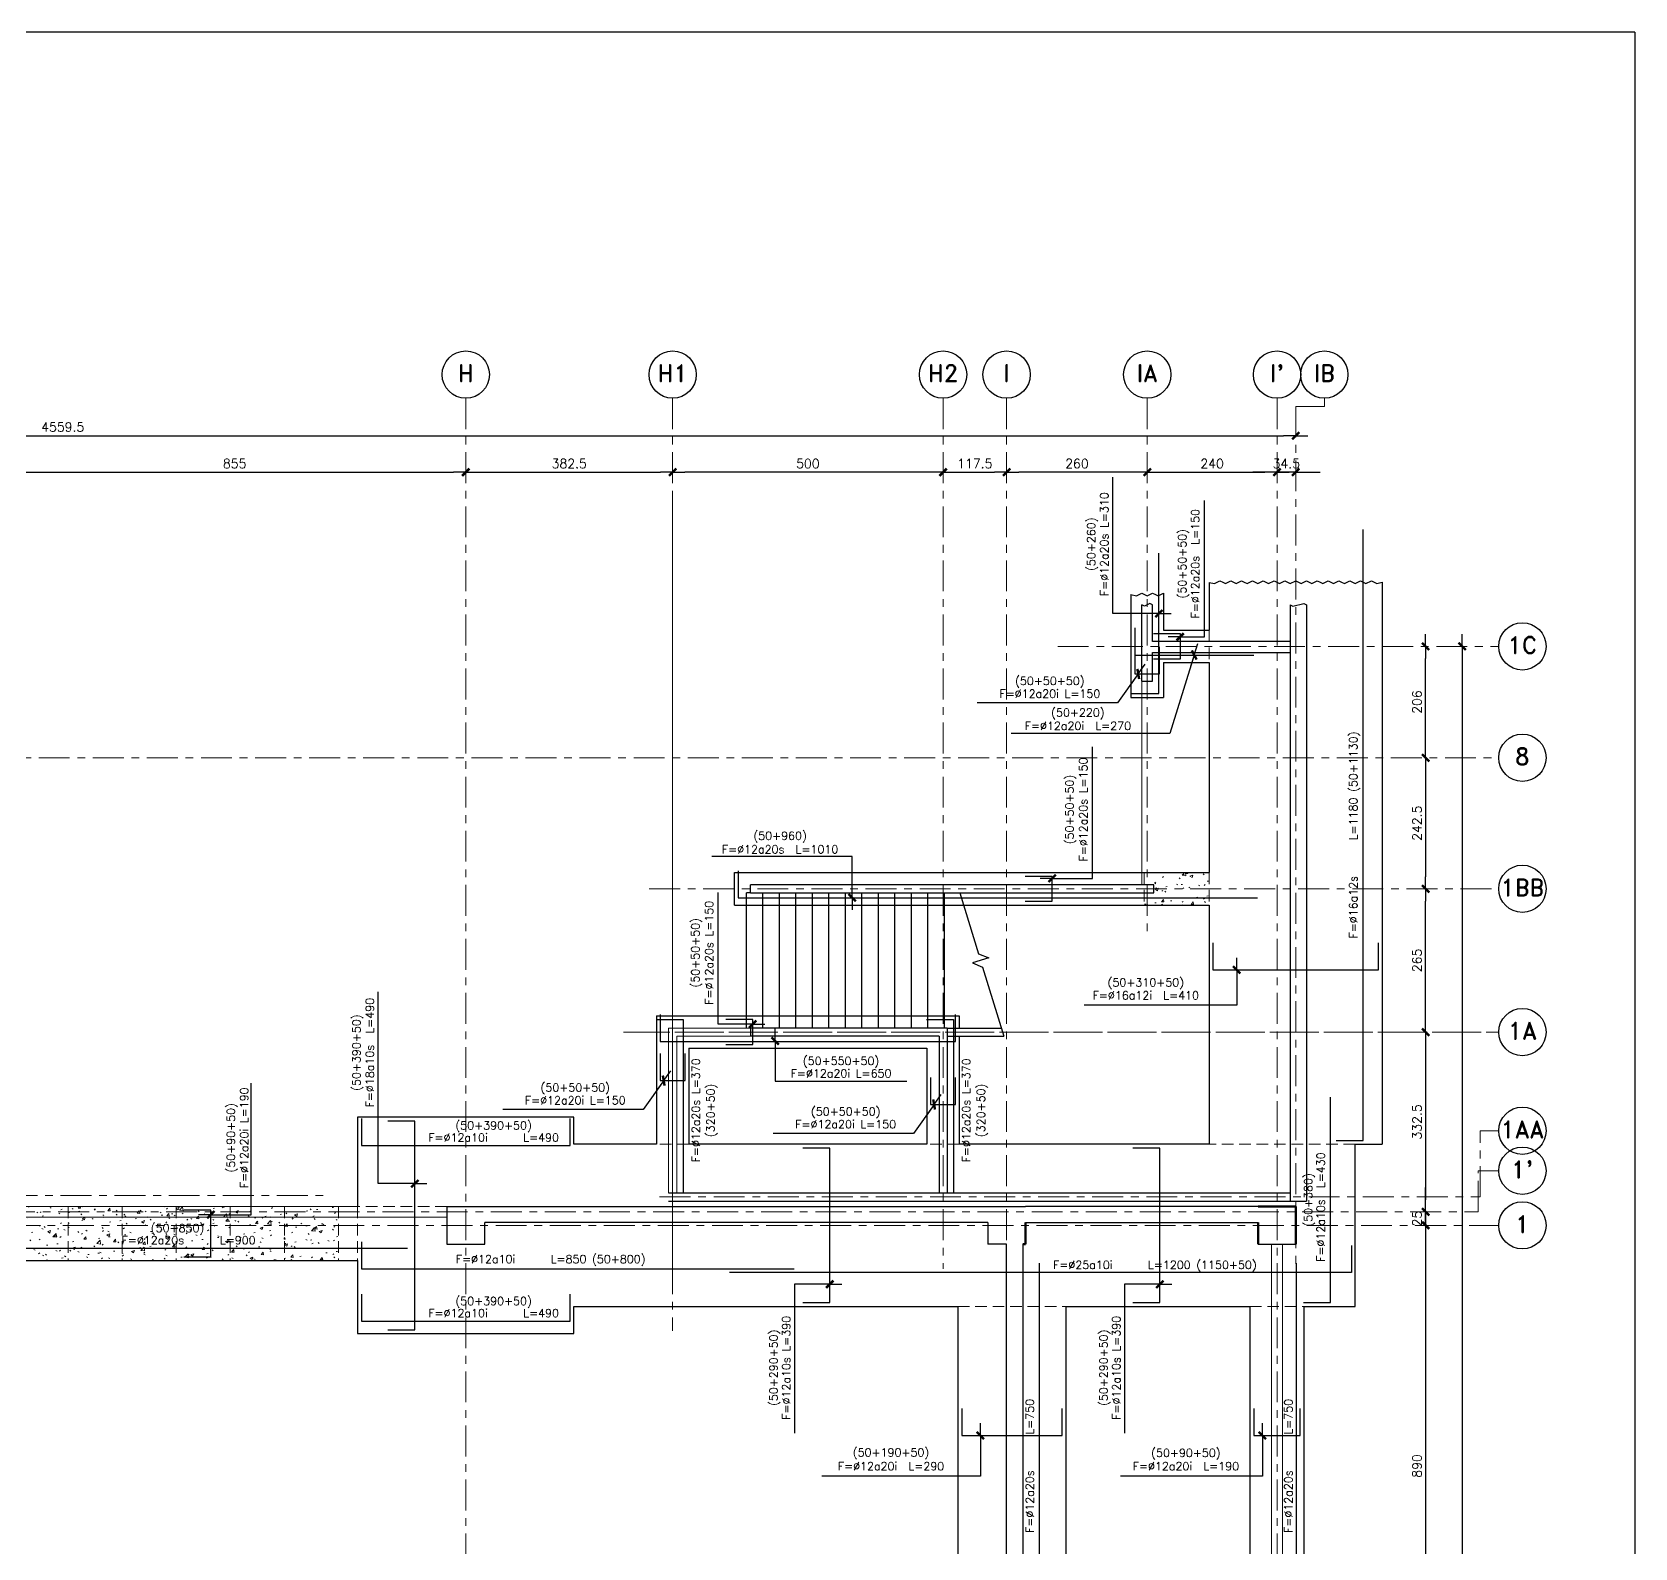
# Model space of a CAD drawing. Extents: x -4 to 6083, y -4 to 8618.
# Drawn here: x 3119 to 6083, y 5813 to 8618 of the extents above; entities that cross this region are included whole.
import ezdxf
from ezdxf.enums import TextEntityAlignment as Align
from ezdxf.xclip import XClip

# ---------------------------------------------------------------- set-up
doc = ezdxf.new("R2010")
doc.units = 0
doc.header["$LTSCALE"] = 45
doc.header["$MEASUREMENT"] = 0
doc.header["$XCLIPFRAME"] = 0
doc.linetypes.add('2017_67-100$0$Grid Line', pattern=[2.2225, 1.27, -0.3175, 0.3175, -0.3175])
doc.linetypes.add('2017_67-100$0$RLE-PROYECCION', pattern=[0.71438, 0.47625, -0.23813])
doc.layers.get('0').update_dxf_attribs({"linetype": 'CONTINUOUS'})
for name, color, linetype, lineweight in [('2017_67-100$0$A-GENM', 3, 'CONTINUOUS', 15), ('2017_67-100$0$RLE-EJE', 3, 'CONTINUOUS', 25), ('2017_67-100$0$RLE-EJES', 1, '2017_67-100$0$Grid Line', 9), ('2017_67-100$0$RLE-FUNDACION', 3, 'CONTINUOUS', 25), ('2017_67-100$0$RLE-LOSA', 3, 'CONTINUOUS', 15), ('2017_67-100$0$RLE-MURO', 3, 'CONTINUOUS', 25), ('2017_67-100$0$RLE-PILAR', 5, 'CONTINUOUS', 50), ('2017_67-100$0$RLE-PROYECCION', 2, '2017_67-100$0$RLE-PROYECCION', 15), ('2017_67-100$0$RLE-VIGA', 3, 'CONTINUOUS', 15)]:
    doc.layers.add(name, color=color, linetype=linetype, lineweight=lineweight)
for name, color, linetype in [('2017_67-100$0$CONTORNOS', 3, 'CONTINUOUS'), ('2017_67-100$0$RLA-COTAS', 2, 'CONTINUOUS'), ('fe', 7, 'CONTINUOUS'), ('RLA-FORMATO', 7, 'CONTINUOUS'), ('TEXTOS-SM', 3, 'CONTINUOUS')]:
    doc.layers.add(name, color=color, linetype=linetype)
doc.styles.add('2017_67-100$0$ROMAND', font='romand', dxfattribs={"height": 31.5})
doc.styles.add('2017_67-100$0$ROMANS', font='ROMANS.shx', dxfattribs={"height": 16.875})
doc.styles.add('ROMANS', font='ROMANS.shx', dxfattribs={"height": 16.875})
doc.styles.add('ROMANS0', font='romans.shx')
doc.dimstyles.new('2017_67-100$0$ING-75', dxfattribs={"dimscale": 75, "dimtxt": 0.27, "dimasz": 0.3, "dimexe": 0, "dimexo": 0, "dimgap": 0.1, "dimtad": 1, "dimdec": 1, "dimzin": 12, "dimdsep": 46, "dimtxsty": '2017_67-100$0$ROMANS', "dimblk": '2017_67-100$0$TICK1', "dimblk1": '2017_67-100$0$TICK1', "dimblk2": '2017_67-100$0$TICK1', "dimcen": 0.09, "dimclrd": 2, "dimclre": 1, "dimclrt": 3, "dimadec": 0, "dimazin": 0, "dimtfac": 1, "dimtdec": 0, "dimtix": 1, "dimtmove": 2, "dimatfit": 3, "dimldrblk": '2017_67-100$0$TICK1', "dimfxl": 0, "dimfxlon": 1, "dimtolj": 1, "dimtzin": 0, "dimarcsym": 0})
doc.dimstyles.new('ING-75', dxfattribs={"dimscale": 75, "dimtxt": 0.27, "dimasz": 0.3, "dimexe": 0, "dimexo": 0, "dimgap": 0.1, "dimtad": 1, "dimdec": 1, "dimzin": 12, "dimdsep": 46, "dimtxsty": 'ROMANS', "dimblk": 'TICK1', "dimblk1": 'TICK1', "dimblk2": 'TICK1', "dimcen": 0.09, "dimclrd": 2, "dimclre": 1, "dimclrt": 3, "dimadec": 0, "dimazin": 0, "dimtfac": 1, "dimtdec": 0, "dimtix": 1, "dimtmove": 2, "dimatfit": 3, "dimldrblk": 'TICK1', "dimfxl": 0, "dimfxlon": 1, "dimtolj": 1, "dimtzin": 0, "dimarcsym": 0})

# ---------------------------------------------------------------- blocks, each defined once
blk = doc.blocks.new('2017_67-100$0$TICK1')
at = {"color": 2}
for points in [[(0, 0), (-1, 0)], [(0, 0), (1, 0)]]:
    blk.add_lwpolyline(points, dxfattribs=at)
at = {"color": 2, "const_width": 0.2}
blk.add_lwpolyline([(-0.3, -0.3), (0.3, 0.3)], dxfattribs=at)
blk = doc.blocks.new('*D22')
at = {"layer": '2017_67-100$0$RLA-COTAS', "color": 2, "lineweight": -2, "transparency": 16777216}
blk.add_line((799.6, 7870.8), (5314.1, 7870.8), dxfattribs=at)
at = {"layer": '2017_67-100$0$RLA-COTAS', "color": 2, "lineweight": -2, "transparency": 16777216, "xscale": 22.5, "yscale": 22.5, "zscale": 22.5, "rotation": 180}
blk.add_blockref('2017_67-100$0$TICK1', (777.1, 7870.8), dxfattribs=at)
at = {"layer": '2017_67-100$0$RLA-COTAS', "color": 2, "lineweight": -2, "transparency": 16777216, "xscale": 22.5, "yscale": 22.5, "zscale": 22.5}
blk.add_blockref('2017_67-100$0$TICK1', (5336.6, 7870.8), dxfattribs=at)
at = {"layer": '2017_67-100$0$RLA-COTAS', "color": 3, "transparency": 16777216, "insert": (3056.8, 7886.8), "char_height": 16.88, "attachment_point": 5, "style": '2017_67-100$0$ROMANS'}
blk.add_mtext('\\A1;4559.5', dxfattribs=at)
blk = doc.blocks.new('*D29')
at = {"layer": '2017_67-100$0$RLA-COTAS', "color": 2, "lineweight": -2, "transparency": 16777216}
blk.add_line((2969.6, 7803.3), (3779.6, 7803.3), dxfattribs=at)
at = {"layer": '2017_67-100$0$RLA-COTAS', "color": 2, "lineweight": -2, "transparency": 16777216, "xscale": 22.5, "yscale": 22.5, "zscale": 22.5, "rotation": 180}
blk.add_blockref('2017_67-100$0$TICK1', (2947.1, 7803.3), dxfattribs=at)
at = {"layer": '2017_67-100$0$RLA-COTAS', "color": 2, "lineweight": -2, "transparency": 16777216, "xscale": 22.5, "yscale": 22.5, "zscale": 22.5}
blk.add_blockref('2017_67-100$0$TICK1', (3802.1, 7803.3), dxfattribs=at)
at = {"layer": '2017_67-100$0$RLA-COTAS', "color": 3, "transparency": 16777216, "insert": (3374.6, 7819.3), "char_height": 16.88, "attachment_point": 5, "style": '2017_67-100$0$ROMANS'}
blk.add_mtext('\\A1;855', dxfattribs=at)
blk = doc.blocks.new('*D30')
at = {"layer": '2017_67-100$0$RLA-COTAS', "color": 2, "lineweight": -2, "transparency": 16777216}
blk.add_line((3824.6, 7803.3), (4162.1, 7803.3), dxfattribs=at)
at = {"layer": '2017_67-100$0$RLA-COTAS', "color": 2, "lineweight": -2, "transparency": 16777216, "xscale": 22.5, "yscale": 22.5, "zscale": 22.5, "rotation": 180}
blk.add_blockref('2017_67-100$0$TICK1', (3802.1, 7803.3), dxfattribs=at)
at = {"layer": '2017_67-100$0$RLA-COTAS', "color": 2, "lineweight": -2, "transparency": 16777216, "xscale": 22.5, "yscale": 22.5, "zscale": 22.5}
blk.add_blockref('2017_67-100$0$TICK1', (4184.6, 7803.3), dxfattribs=at)
at = {"layer": '2017_67-100$0$RLA-COTAS', "color": 3, "transparency": 16777216, "insert": (3993.3, 7819.3), "char_height": 16.88, "attachment_point": 5, "style": '2017_67-100$0$ROMANS'}
blk.add_mtext('\\A1;382.5', dxfattribs=at)
blk = doc.blocks.new('*D31')
at = {"layer": '2017_67-100$0$RLA-COTAS', "color": 2, "lineweight": -2, "transparency": 16777216}
blk.add_line((4707.1, 7803.3), (4779.6, 7803.3), dxfattribs=at)
at = {"layer": '2017_67-100$0$RLA-COTAS', "color": 2, "lineweight": -2, "transparency": 16777216, "xscale": 22.5, "yscale": 22.5, "zscale": 22.5, "rotation": 180}
blk.add_blockref('2017_67-100$0$TICK1', (4684.6, 7803.3), dxfattribs=at)
at = {"layer": '2017_67-100$0$RLA-COTAS', "color": 2, "lineweight": -2, "transparency": 16777216, "xscale": 22.5, "yscale": 22.5, "zscale": 22.5}
blk.add_blockref('2017_67-100$0$TICK1', (4802.1, 7803.3), dxfattribs=at)
at = {"layer": '2017_67-100$0$RLA-COTAS', "color": 3, "transparency": 16777216, "insert": (4743.3, 7819.3), "char_height": 16.88, "attachment_point": 5, "style": '2017_67-100$0$ROMANS'}
blk.add_mtext('\\A1;117.5', dxfattribs=at)
blk = doc.blocks.new('*D32')
at = {"layer": '2017_67-100$0$RLA-COTAS', "color": 2, "lineweight": -2, "transparency": 16777216}
blk.add_line((5644.4, 7458.6), (5644.4, 3599), dxfattribs=at)
at = {"layer": '2017_67-100$0$RLA-COTAS', "color": 2, "lineweight": -2, "transparency": 16777216, "xscale": 22.5, "yscale": 22.5, "zscale": 22.5}
for p, rotation in [((5644.4, 7481.1), 90), ((5644.4, 3576.5), 270)]:
    blk.add_blockref('2017_67-100$0$TICK1', p, dxfattribs=dict(at, rotation=rotation))
at = {"layer": '2017_67-100$0$RLA-COTAS', "color": 3, "transparency": 16777216, "insert": (5628.4, 5528.8), "char_height": 16.88, "attachment_point": 5, "rotation": 90, "style": '2017_67-100$0$ROMANS'}
blk.add_mtext('\\A1;3904.6', dxfattribs=at)
blk = doc.blocks.new('*D33')
at = {"layer": '2017_67-100$0$RLA-COTAS', "color": 2, "lineweight": -2, "transparency": 16777216}
blk.add_line((5576.9, 6745.1), (5576.9, 6457.6), dxfattribs=at)
at = {"layer": '2017_67-100$0$RLA-COTAS', "color": 2, "lineweight": -2, "transparency": 16777216, "xscale": 22.5, "yscale": 22.5, "zscale": 22.5}
for p, rotation in [((5576.9, 6767.6), 90), ((5576.9, 6435.1), 270)]:
    blk.add_blockref('2017_67-100$0$TICK1', p, dxfattribs=dict(at, rotation=rotation))
at = {"layer": '2017_67-100$0$RLA-COTAS', "color": 3, "transparency": 16777216, "insert": (5560.9, 6601.4), "char_height": 16.88, "attachment_point": 5, "rotation": 90, "style": '2017_67-100$0$ROMANS'}
blk.add_mtext('\\A1;332.5', dxfattribs=at)
blk = doc.blocks.new('*D34')
at = {"layer": '2017_67-100$0$RLA-COTAS', "color": 2, "lineweight": -2, "transparency": 16777216}
for p, q in [((5576.9, 6457.6), (5576.9, 6480.1)), ((5576.9, 6435.1), (5576.9, 6410.1)), ((5576.9, 6387.6), (5576.9, 6365.1))]:
    blk.add_line(p, q, dxfattribs=at)
at = {"layer": '2017_67-100$0$RLA-COTAS', "color": 2, "lineweight": -2, "transparency": 16777216, "xscale": 22.5, "yscale": 22.5, "zscale": 22.5}
for p, rotation in [((5576.9, 6435.1), 270), ((5576.9, 6410.1), 90)]:
    blk.add_blockref('2017_67-100$0$TICK1', p, dxfattribs=dict(at, rotation=rotation))
at = {"layer": '2017_67-100$0$RLA-COTAS', "color": 3, "transparency": 16777216, "insert": (5560.9, 6422.6), "char_height": 16.88, "attachment_point": 5, "rotation": 90, "style": '2017_67-100$0$ROMANS'}
blk.add_mtext('\\A1;25', dxfattribs=at)
blk = doc.blocks.new('*D35')
at = {"layer": '2017_67-100$0$RLA-COTAS', "color": 2, "lineweight": -2, "transparency": 16777216}
blk.add_line((5576.9, 6387.6), (5576.9, 5542.6), dxfattribs=at)
at = {"layer": '2017_67-100$0$RLA-COTAS', "color": 2, "lineweight": -2, "transparency": 16777216, "xscale": 22.5, "yscale": 22.5, "zscale": 22.5}
for p, rotation in [((5576.9, 6410.1), 90), ((5576.9, 5520.1), 270)]:
    blk.add_blockref('2017_67-100$0$TICK1', p, dxfattribs=dict(at, rotation=rotation))
at = {"layer": '2017_67-100$0$RLA-COTAS', "color": 3, "transparency": 16777216, "insert": (5560.9, 5965.1), "char_height": 16.88, "attachment_point": 5, "rotation": 90, "style": '2017_67-100$0$ROMANS'}
blk.add_mtext('\\A1;890', dxfattribs=at)
blk = doc.blocks.new('*D154')
at = {"layer": '2017_67-100$0$RLA-COTAS', "color": 2, "lineweight": -2, "transparency": 16777216}
blk.add_line((4662.1, 7803.3), (4207.1, 7803.3), dxfattribs=at)
at = {"layer": '2017_67-100$0$RLA-COTAS', "color": 2, "lineweight": -2, "transparency": 16777216, "xscale": 22.5, "yscale": 22.5, "zscale": 22.5, "rotation": 180}
blk.add_blockref('2017_67-100$0$TICK1', (4184.6, 7803.3), dxfattribs=at)
at = {"layer": '2017_67-100$0$RLA-COTAS', "color": 2, "lineweight": -2, "transparency": 16777216, "xscale": 22.5, "yscale": 22.5, "zscale": 22.5}
blk.add_blockref('2017_67-100$0$TICK1', (4684.6, 7803.3), dxfattribs=at)
at = {"layer": '2017_67-100$0$RLA-COTAS', "color": 3, "transparency": 16777216, "insert": (4434.6, 7819.3), "char_height": 16.88, "attachment_point": 5, "style": '2017_67-100$0$ROMANS'}
blk.add_mtext('\\A1;500', dxfattribs=at)
blk = doc.blocks.new('*D155')
at = {"layer": '2017_67-100$0$RLA-COTAS', "color": 2, "lineweight": -2, "transparency": 16777216}
blk.add_line((5039.6, 7803.3), (4824.6, 7803.3), dxfattribs=at)
at = {"layer": '2017_67-100$0$RLA-COTAS', "color": 2, "lineweight": -2, "transparency": 16777216, "xscale": 22.5, "yscale": 22.5, "zscale": 22.5, "rotation": 180}
blk.add_blockref('2017_67-100$0$TICK1', (4802.1, 7803.3), dxfattribs=at)
at = {"layer": '2017_67-100$0$RLA-COTAS', "color": 2, "lineweight": -2, "transparency": 16777216, "xscale": 22.5, "yscale": 22.5, "zscale": 22.5}
blk.add_blockref('2017_67-100$0$TICK1', (5062.1, 7803.3), dxfattribs=at)
at = {"layer": '2017_67-100$0$RLA-COTAS', "color": 3, "transparency": 16777216, "insert": (4932.1, 7819.3), "char_height": 16.88, "attachment_point": 5, "style": '2017_67-100$0$ROMANS'}
blk.add_mtext('\\A1;260', dxfattribs=at)
blk = doc.blocks.new('*D156')
at = {"layer": '2017_67-100$0$RLA-COTAS', "color": 2, "lineweight": -2, "transparency": 16777216}
blk.add_line((5084.6, 7803.3), (5279.6, 7803.3), dxfattribs=at)
at = {"layer": '2017_67-100$0$RLA-COTAS', "color": 2, "lineweight": -2, "transparency": 16777216, "xscale": 22.5, "yscale": 22.5, "zscale": 22.5, "rotation": 180}
blk.add_blockref('2017_67-100$0$TICK1', (5062.1, 7803.3), dxfattribs=at)
at = {"layer": '2017_67-100$0$RLA-COTAS', "color": 2, "lineweight": -2, "transparency": 16777216, "xscale": 22.5, "yscale": 22.5, "zscale": 22.5}
blk.add_blockref('2017_67-100$0$TICK1', (5302.1, 7803.3), dxfattribs=at)
at = {"layer": '2017_67-100$0$RLA-COTAS', "color": 3, "transparency": 16777216, "insert": (5182.1, 7819.3), "char_height": 16.88, "attachment_point": 5, "style": '2017_67-100$0$ROMANS'}
blk.add_mtext('\\A1;240', dxfattribs=at)
blk = doc.blocks.new('*D157')
at = {"layer": '2017_67-100$0$RLA-COTAS', "color": 2, "lineweight": -2, "transparency": 16777216}
for p, q in [((5279.6, 7803.3), (5257.1, 7803.3)), ((5336.6, 7803.3), (5302.1, 7803.3)), ((5359.1, 7803.3), (5381.6, 7803.3))]:
    blk.add_line(p, q, dxfattribs=at)
at = {"layer": '2017_67-100$0$RLA-COTAS', "color": 2, "lineweight": -2, "transparency": 16777216, "xscale": 22.5, "yscale": 22.5, "zscale": 22.5}
for p, rotation in [((5302.1, 7803.3), 359.9999999999998), ((5336.6, 7803.3), 179.9999999999998)]:
    blk.add_blockref('2017_67-100$0$TICK1', p, dxfattribs=dict(at, rotation=rotation))
at = {"layer": '2017_67-100$0$RLA-COTAS', "color": 3, "transparency": 16777216, "insert": (5319.3, 7819.3), "char_height": 16.88, "attachment_point": 5, "style": '2017_67-100$0$ROMANS'}
blk.add_mtext('\\A1;34.5', dxfattribs=at)
blk = doc.blocks.new('*D158')
at = {"layer": '2017_67-100$0$RLA-COTAS', "color": 2, "lineweight": -2, "transparency": 16777216}
blk.add_line((5576.9, 6790.1), (5576.9, 7010.1), dxfattribs=at)
at = {"layer": '2017_67-100$0$RLA-COTAS', "color": 2, "lineweight": -2, "transparency": 16777216, "xscale": 22.5, "yscale": 22.5, "zscale": 22.5}
for p, rotation in [((5576.9, 7032.6), 90), ((5576.9, 6767.6), 270)]:
    blk.add_blockref('2017_67-100$0$TICK1', p, dxfattribs=dict(at, rotation=rotation))
at = {"layer": '2017_67-100$0$RLA-COTAS', "color": 3, "transparency": 16777216, "insert": (5560.9, 6900.1), "char_height": 16.88, "attachment_point": 5, "rotation": 90, "style": '2017_67-100$0$ROMANS'}
blk.add_mtext('\\A1;265', dxfattribs=at)
blk = doc.blocks.new('*D159')
at = {"layer": '2017_67-100$0$RLA-COTAS', "color": 2, "lineweight": -2, "transparency": 16777216}
blk.add_line((5576.9, 7252.6), (5576.9, 7055.1), dxfattribs=at)
at = {"layer": '2017_67-100$0$RLA-COTAS', "color": 2, "lineweight": -2, "transparency": 16777216, "xscale": 22.5, "yscale": 22.5, "zscale": 22.5}
for p, rotation in [((5576.9, 7275.1), 90), ((5576.9, 7032.6), 270)]:
    blk.add_blockref('2017_67-100$0$TICK1', p, dxfattribs=dict(at, rotation=rotation))
at = {"layer": '2017_67-100$0$RLA-COTAS', "color": 3, "transparency": 16777216, "insert": (5560.9, 7153.9), "char_height": 16.88, "attachment_point": 5, "rotation": 90, "style": '2017_67-100$0$ROMANS'}
blk.add_mtext('\\A1;242.5', dxfattribs=at)
blk = doc.blocks.new('*D160')
at = {"layer": '2017_67-100$0$RLA-COTAS', "color": 2, "lineweight": -2, "transparency": 16777216}
blk.add_line((5576.9, 7297.6), (5576.9, 7458.6), dxfattribs=at)
at = {"layer": '2017_67-100$0$RLA-COTAS', "color": 2, "lineweight": -2, "transparency": 16777216, "xscale": 22.5, "yscale": 22.5, "zscale": 22.5}
for p, rotation in [((5576.9, 7481.1), 90), ((5576.9, 7275.1), 270)]:
    blk.add_blockref('2017_67-100$0$TICK1', p, dxfattribs=dict(at, rotation=rotation))
at = {"layer": '2017_67-100$0$RLA-COTAS', "color": 3, "transparency": 16777216, "insert": (5560.9, 7378.1), "char_height": 16.88, "attachment_point": 5, "rotation": 90, "style": '2017_67-100$0$ROMANS'}
blk.add_mtext('\\A1;206', dxfattribs=at)
blk = doc.blocks.new('TICK1')
at = {"color": 2}
for points in [[(0, 0), (-1, 0)], [(0, 0), (1, 0)]]:
    blk.add_lwpolyline(points, dxfattribs=at)
at = {"color": 2, "const_width": 0.2}
blk.add_lwpolyline([(-0.3, -0.3), (0.3, 0.3)], dxfattribs=at)
blk = doc.blocks.new('2017_67-100')
at = {"layer": '2017_67-100$0$A-GENM'}
h = blk.add_hatch(dxfattribs=at)
h.set_pattern_fill('FP_1', color=1, style=0, pattern_type=2)
h.set_pattern_definition([(50, (4817.205, 5914.94), (54.6555, -4.7815), [5.715, -62.865]), (355, (4817.205, 5914.94), (-10.5728, 57.3166), [4.572, -50.292]), (100.451, (4821.76, 5914.544), (44.0828, 52.535), [4.857, -53.427]), (46.184, (4817.205, 5930.18), (81.3237, -12.613), [8.572, -94.297]), (96.636, (4823.98, 5929.13), (71.221, 74.2287), [7.286, -80.141]), (351.184, (4817.205, 5930.18), (71.2217, 74.2274), [6.858, -75.438]), (21, (4824.825, 5926.37), (45.4846, -30.6795), [5.715, -62.865]), (326, (4824.825, 5926.37), (18.5405, 55.256), [4.572, -50.292]), (71.451, (4828.615, 5923.815), (64.025, 24.5763), [4.857, -53.427]), (37.5, (4817.205, 5914.942), (0.9261, 25.36672), [2.515, -47.168, 2.515, -48.539, -50.483]), (37.5, (4817.205, 5914.942), (0.9261, 25.36672), [-100.736, 2.515, -47.968]), (7.5, (4817.205, 5914.942), (20.0456, 30.0546), [2.515, -26.594, 2.515, -46.025, -19.241]), (7.5, (4817.205, 5914.942), (20.0456, 30.0546), [-77.648, 2.515, -16.726]), (327.5, (4800.212, 5914.942), (40.6768, -1.71882), [2.515, -16.535, 2.515, -56.921, -78.867]), (327.5, (4800.212, 5914.942), (40.6768, -1.71882), [-78.486, 2.515, -76.352]), (317.5, (4792.592, 5914.94), (44.4383, 7.6279), [2.515, -22.25, 2.515, -36.957, -56.007]), (317.5, (4792.592, 5914.94), (44.4383, 7.6279), [-64.237, 2.515, -53.492])])
h.paths.add_polyline_path([(5176.58, 7002.626), (5176.825, 7062.631), (5056.702, 7062.633), (5056.457, 7002.628), (5056.58, 7002.631)])
h = blk.add_hatch(dxfattribs=at)
h.set_pattern_fill('FP_1', color=1, style=0, pattern_type=2)
h.set_pattern_definition([(50, (3207.194, 5257.44), (54.6555, -4.7815), [5.715, -62.865]), (355, (3207.194, 5257.44), (-10.5728, 57.3166), [4.572, -50.292]), (100.451, (3211.75, 5257.04), (44.0828, 52.535), [4.857, -53.427]), (46.184, (3207.194, 5272.68), (81.3237, -12.613), [8.572, -94.297]), (96.636, (3213.97, 5271.63), (71.221, 74.2287), [7.286, -80.141]), (351.184, (3207.194, 5272.68), (71.2217, 74.2274), [6.858, -75.438]), (21, (3214.814, 5268.87), (45.4846, -30.6795), [5.715, -62.865]), (326, (3214.814, 5268.87), (18.5405, 55.256), [4.572, -50.292]), (71.451, (3218.604, 5266.31), (64.025, 24.5763), [4.857, -53.427]), (37.5, (3207.194, 5257.439), (0.9261, 25.36672), [2.515, -47.168, 2.515, -48.539, -50.483]), (37.5, (3207.194, 5257.439), (0.9261, 25.36672), [-100.736, 2.515, -47.968]), (7.5, (3207.194, 5257.44), (20.0456, 30.0546), [2.515, -26.594, 2.515, -46.025, -19.241]), (7.5, (3207.194, 5257.44), (20.0456, 30.0546), [-77.648, 2.515, -16.726]), (327.5, (3190.201, 5257.439), (40.6768, -1.71882), [2.515, -16.535, 2.515, -56.921, -78.867]), (327.5, (3190.201, 5257.439), (40.6768, -1.71882), [-78.486, 2.515, -76.352]), (317.5, (3182.58, 5257.44), (44.4383, 7.6279), [2.515, -22.25, 2.515, -36.957, -56.007]), (317.5, (3182.58, 5257.44), (44.4383, 7.6279), [-64.237, 2.515, -53.492])])
h.paths.add_polyline_path([(3566.569, 6345.123), (3566.569, 6445.123), (2991.952, 6445.123), (2991.952, 6345.123), (3022.683, 6345.123)])
h.paths.add_polyline_path([(2966.569, 6345.123), (2986.569, 6345.123), (2986.569, 6445.123), (2966.569, 6445.123)])
at = {"layer": '2017_67-100$0$CONTORNOS'}
for p, q in [((4321.065, 6775.131), (4321.065, 7025.131)), ((4328.694, 7025.131), (4321.065, 7025.131)), ((4351.565, 6775.131), (4351.565, 7025.131)), ((4382.065, 6775.131), (4382.065, 7025.131)), ((4412.565, 6775.131), (4412.565, 7025.131)), ((4443.065, 6775.131), (4443.065, 7025.131)), ((4473.565, 6775.131), (4473.565, 7025.131)), ((4504.065, 6775.131), (4504.065, 7025.131)), ((4534.565, 6775.131), (4534.565, 7025.131)), ((4565.065, 6775.131), (4565.065, 7025.131)), ((4595.565, 6775.131), (4595.565, 7025.131)), ((4626.065, 6775.131), (4626.065, 7025.131)), ((4656.565, 6775.131), (4656.565, 7025.131)), ((4687.065, 6775.131), (4687.065, 7025.131)), ((4715.865, 7025.131), (4750.262, 6912.279)), ((4750.262, 6912.279), (4769.15, 6904.759)), ((4769.15, 6904.759), (4738.779, 6895.502)), ((4738.779, 6895.502), (4757.667, 6887.982)), ((4757.667, 6887.982), (4796.637, 6760.131)), ((4692.065, 6775.131), (4792.065, 6775.131)), ((4692.065, 6760.131), (4796.637, 6760.131))]:
    blk.add_line(p, q, dxfattribs=at)
at = {"layer": '2017_67-100$0$CONTORNOS', "color": 2}
for points in [[(5176.58, 7599.445), (5186.588, 7597.151), (5196.588, 7602.151), (5201.588, 7599.651), (5206.588, 7597.151), (5216.588, 7602.151), (5221.588, 7599.651), (5226.588, 7597.151), (5236.588, 7602.151), (5241.588, 7599.651), (5246.588, 7597.151), (5256.588, 7602.151), (5261.588, 7599.651), (5266.588, 7597.151), (5276.588, 7602.151), (5281.588, 7599.651), (5286.588, 7597.151), (5296.588, 7602.151), (5301.588, 7599.651), (5306.588, 7597.151), (5316.588, 7602.151), (5321.588, 7599.651), (5326.588, 7597.151), (5336.588, 7602.151), (5341.588, 7599.651), (5346.588, 7597.151), (5356.588, 7602.151), (5361.588, 7599.651), (5366.588, 7597.151), (5376.588, 7602.151), (5381.588, 7599.651), (5386.588, 7597.151), (5396.588, 7602.151), (5401.588, 7599.651), (5406.588, 7597.151), (5416.588, 7602.151), (5421.588, 7599.651), (5426.588, 7597.151), (5436.588, 7602.151), (5441.588, 7599.651), (5446.588, 7597.151), (5456.588, 7602.151), (5461.588, 7599.651), (5466.588, 7597.151), (5476.588, 7602.151), (5481.588, 7599.651), (5486.588, 7597.151), (5496.59, 7599.651)], [(5032.065, 7576.907), (5042.074, 7574.613), (5052.074, 7579.613), (5057.074, 7577.113), (5062.074, 7574.613), (5072.074, 7579.613), (5077.074, 7577.113), (5082.074, 7574.613), (5092.065, 7579.608)], [(5072.065, 7557.68), (5067.065, 7560.18), (5057.065, 7555.18), (5052.065, 7557.68)], [(5326.588, 7557.68), (5331.588, 7555.18), (5351.588, 7560.18), (5356.588, 7557.68)]]:
    blk.add_lwpolyline(points, dxfattribs=at)
at = {"layer": '2017_67-100$0$RLE-EJE'}
for centre in [(3802.065, 7983.878), (4184.565, 7983.878), (4684.565, 7983.878), (4802.065, 7983.878), (5062.065, 7983.878), (5302.065, 7983.878), (5389.565, 7983.878), (5755.831, 7481.087), (5755.831, 7275.128), (5755.831, 7032.631), (5755.831, 6767.631), (5755.831, 6585.144), (5755.831, 6511.049), (5755.831, 6410.144)]:
    blk.add_circle(centre, 43.75, dxfattribs=at)
at = {"layer": '2017_67-100$0$RLE-EJES'}
for p, q in [((3802.065, 7940.128), (3802.065, 3264.931)), ((4184.565, 7940.128), (4184.565, 6214.889)), ((4684.565, 7940.128), (4684.565, 6329.386)), ((4802.065, 7940.128), (4802.065, 3264.931)), ((5062.065, 7940.128), (5062.065, 6940.53)), ((5302.065, 7940.128), (5302.065, 3293.475)), ((5336.588, 7925.128), (5336.588, 6327.375)), ((5389.565, 7925.128), (5336.588, 7925.128)), ((5389.565, 7940.128), (5389.565, 7925.128)), ((4184.565, 7754.723), (4184.565, 6329.386)), ((4896.581, 7481.087), (5712.081, 7481.087)), ((312.065, 7275.128), (5712.081, 7275.128)), ((4141.242, 7032.631), (5712.081, 7032.631)), ((4093.524, 6767.631), (5712.081, 6767.631)), ((4117.174, 6767.631), (5712.081, 6767.631)), ((5677.84, 6585.144), (5712.081, 6585.144)), ((5677.84, 6462.628), (5677.84, 6585.144)), ((5674.086, 6435.128), (5674.086, 6511.049)), ((5674.086, 6511.049), (5712.081, 6511.049)), ((352.395, 6465.144), (3550.79, 6465.144)), ((4160.45, 6462.628), (5677.84, 6462.628)), ((347.924, 6435.128), (5674.086, 6435.128)), ((356.865, 6410.144), (5712.081, 6410.144))]:
    blk.add_line(p, q, dxfattribs=at)
at = {"layer": '2017_67-100$0$RLE-FUNDACION'}
for p, q in [((5176.58, 7599.445), (5176.58, 7511.087)), ((5496.59, 7599.651), (5496.59, 6560.128)), ((5032.065, 7576.907), (5032.065, 7386.651)), ((5092.065, 7579.608), (5092.065, 7511.087)), ((5092.065, 7511.087), (5176.58, 7511.087)), ((5092.065, 7451.087), (5092.065, 7386.651)), ((5092.065, 7451.087), (5176.58, 7451.087)), ((5176.58, 7451.087), (5176.58, 7062.631)), ((5032.065, 7386.651), (5092.065, 7386.651)), ((4298.694, 7062.631), (5176.58, 7062.631)), ((4298.694, 7002.631), (4298.694, 7062.631)), ((4298.694, 7002.631), (5176.58, 7002.631)), ((5176.58, 7002.631), (5176.58, 6560.128)), ((4154.565, 6797.631), (4714.565, 6797.631)), ((4154.565, 6797.631), (4154.565, 6560.128)), ((4714.565, 6797.631), (4714.565, 6775.131)), ((4714.565, 6760.131), (4714.565, 6560.128)), ((4214.565, 6737.631), (4654.565, 6737.631)), ((4214.565, 6737.631), (4214.565, 6560.128)), ((4654.565, 6737.631), (4654.565, 6560.128)), ((3602.065, 6610.144), (3602.065, 6445.128)), ((4002.065, 6610.144), (3602.065, 6610.144)), ((4002.065, 6560.128), (4002.065, 6610.144)), ((4154.565, 6560.128), (4002.065, 6560.128)), ((4654.565, 6560.128), (4214.565, 6560.128)), ((5176.58, 6560.128), (4714.565, 6560.128)), ((5446.588, 6260.128), (5446.588, 6560.128)), ((5446.588, 6560.128), (5496.59, 6560.128)), ((2837.065, 6345.128), (3602.065, 6345.128)), ((3602.065, 6345.128), (3602.065, 6210.144)), ((4002.065, 6210.144), (4002.065, 6260.128)), ((4002.065, 6260.128), (4712.065, 6260.128)), ((4712.065, 6260.128), (4712.065, 5550.144)), ((4912.065, 5670.144), (4912.065, 6260.128)), ((4912.065, 6260.128), (5252.065, 6260.128)), ((5252.065, 6260.128), (5252.065, 5670.144)), ((5352.065, 5670.144), (5352.065, 6260.128)), ((5352.065, 6260.128), (5446.588, 6260.128)), ((3602.065, 6210.144), (4002.065, 6210.144))]:
    blk.add_line(p, q, dxfattribs=at)
at = {"layer": '2017_67-100$0$RLE-LOSA'}
blk.add_line((5052.065, 7416.651), (5052.065, 7040.131), dxfattribs=at)
at = {"layer": '2017_67-100$0$RLE-MURO'}
for p, q in [((5052.065, 7416.651), (5052.065, 7557.68)), ((5072.065, 7489.837), (5072.065, 7557.68)), ((5326.588, 7557.68), (5326.588, 6455.128)), ((5356.588, 7557.68), (5356.588, 6455.128)), ((5326.588, 7489.837), (5072.065, 7489.837)), ((5072.065, 7416.651), (5072.065, 7469.837)), ((5072.065, 7469.837), (5326.588, 7469.837)), ((5052.065, 7416.651), (5072.065, 7416.651)), ((5074.088, 7040.131), (4328.694, 7040.131)), ((4328.694, 7025.131), (4328.694, 7040.131)), ((4328.694, 7025.131), (5074.088, 7025.131)), ((5074.088, 7025.131), (5074.088, 7040.131)), ((4692.065, 6775.131), (4328.694, 6775.131)), ((4328.694, 6775.131), (4328.694, 6760.131)), ((4677.065, 6760.131), (4328.694, 6760.131)), ((4677.065, 6760.131), (4677.065, 6470.128)), ((4692.065, 6775.131), (4692.065, 6470.128)), ((4177.065, 6470.128), (5326.588, 6470.128)), ((3767.065, 6445.128), (3767.065, 6375.128)), ((3767.065, 6445.128), (4837.065, 6445.128)), ((4177.065, 6455.128), (5356.588, 6455.128)), ((5267.065, 6445.128), (4837.065, 6445.128)), ((3837.065, 6375.128), (3837.065, 6415.128)), ((4767.065, 6415.128), (3837.065, 6415.128)), ((4767.065, 6415.128), (4767.065, 6375.128)), ((4837.065, 6415.128), (5267.065, 6415.128)), ((3767.065, 6375.128), (3837.065, 6375.128)), ((4802.06, 6375.128), (4767.065, 6375.128)), ((4802.065, 5555.128), (4802.065, 6375.128)), ((4832.065, 6375.128), (4832.065, 5555.128)), ((5267.065, 6375.128), (5292.065, 6375.128)), ((5292.065, 6375.128), (5312.065, 6375.128)), ((5292.065, 6375.128), (5312.065, 6375.128)), ((5312.065, 6375.128), (5337.065, 6375.128))]:
    blk.add_line(p, q, dxfattribs=at)
at = {"layer": '2017_67-100$0$RLE-PILAR'}
for p, q in [((5337.065, 6445.128), (5267.065, 6445.128)), ((5337.065, 6445.128), (5337.065, 6375.128)), ((4837.065, 6415.128), (4837.065, 6375.128)), ((5267.065, 6415.128), (5267.065, 6375.128)), ((4832.065, 6375.128), (4837.065, 6375.128))]:
    blk.add_line(p, q, dxfattribs=at)
at = {"layer": '2017_67-100$0$RLE-PROYECCION'}
for p, q in [((5176.58, 7511.087), (5176.58, 7451.087)), ((5056.58, 7062.631), (5056.58, 7002.631)), ((5176.58, 7062.631), (5176.58, 7002.631)), ((4214.565, 6560.128), (4154.565, 6560.128)), ((4714.565, 6560.128), (4654.565, 6560.128)), ((5446.588, 6560.128), (5176.58, 6560.128)), ((3066.569, 6445.133), (3066.569, 6345.128)), ((3166.569, 6445.133), (3166.569, 6345.128)), ((3266.569, 6445.133), (3266.569, 6345.128)), ((3366.569, 6445.133), (3366.569, 6345.128)), ((3466.569, 6445.133), (3466.569, 6345.128)), ((3566.569, 6445.133), (3566.569, 6345.128)), ((3602.065, 6445.128), (3602.065, 6345.128)), ((3767.065, 6445.128), (3602.065, 6445.128)), ((4712.065, 6260.128), (4912.065, 6260.128)), ((5252.065, 6260.128), (5352.065, 6260.128))]:
    blk.add_line(p, q, dxfattribs=at)
at = {"layer": '2017_67-100$0$RLE-VIGA'}
for p, q in [((4328.694, 6775.131), (4177.065, 6775.131)), ((4177.065, 6470.128), (4177.065, 6775.131)), ((4328.694, 6760.131), (4192.065, 6760.131)), ((4192.065, 6470.128), (4192.065, 6760.131)), ((3602.065, 6445.128), (2837.065, 6445.128)), ((3602.065, 6445.128), (2837.065, 6445.128)), ((3602.065, 6425.128), (2837.065, 6425.128)), ((3767.065, 6425.128), (3602.065, 6425.128)), ((5292.065, 6375.128), (5292.065, 5555.128)), ((5312.065, 5555.128), (5312.065, 6375.128))]:
    blk.add_line(p, q, dxfattribs=at)
at = {"layer": '2017_67-100$0$RLE-EJE', "color": 5, "char_height": 31.25, "width": 1, "attachment_point": 2, "line_spacing_factor": 0.941778, "style": '2017_67-100$0$ROMAND'}
for s, insert in [('H', (3802.074, 8002.194)), ('H1', (4184.574, 8002.194)), ('H2', (4684.574, 8002.194)), ('I', (4802.074, 8002.194)), ('IA', (5062.074, 8002.194)), ("I'", (5302.074, 8002.194)), ('IB', (5389.574, 8002.194)), ('1C', (5755.637, 7499.219)), ('8', (5755.637, 7293.259)), ('1BB', (5755.637, 7050.762)), ('1A', (5755.637, 6785.762)), ('1AA', (5755.637, 6603.276)), ("1'", (5755.637, 6529.181)), ('1', (5755.637, 6428.276))]:
    blk.add_mtext(s, dxfattribs=dict(at, insert=insert))
at = {"layer": '2017_67-100$0$RLA-COTAS'}
for base, p1, p2, picture, middle in [((5336.588, 7870.845), (777.065, 7878.345), (5336.588, 7878.345), '*D22', (3056.826, 7886.782)), ((3802.065, 7803.345), (2947.065, 7810.845), (3802.065, 7810.845), '*D29', (3374.565, 7819.282)), ((4184.565, 7803.345), (3802.065, 7810.845), (4184.565, 7810.845), '*D30', (3993.315, 7819.282)), ((4802.065, 7803.345), (4684.565, 7810.845), (4802.065, 7810.845), '*D31', (4743.315, 7819.282)), ((5302.065, 7803.345), (5062.065, 7810.845), (5302.065, 7810.845), '*D156', (5182.065, 7819.282))]:
    dim = blk.add_linear_dim(base=base, p1=p1, p2=p2, dimstyle='2017_67-100$0$ING-75', override={"dimexe": 0, "dimexo": 0, "dimdec": 1, "dimfxl": 0, "dimfxlon": 1}, dxfattribs=at)
    dim.commit()
    dim.dimension.update_dxf_attribs({"geometry": picture, "text_midpoint": middle})
for base, p1, p2, angle, picture, middle in [((4184.565, 7803.345), (4684.565, 7810.845), (4184.565, 7810.845), 180, '*D154', (4434.565, 7819.282)), ((4802.065, 7803.345), (5062.065, 7810.845), (4802.065, 7810.845), 180, '*D155', (4932.065, 7819.282)), ((5302.065, 7803.345), (5336.588, 7810.845), (5302.065, 7810.845), 180, '*D157', (5319.327, 7819.282)), ((5576.852, 7481.087), (5584.352, 7275.128), (5584.352, 7481.087), 270, '*D160', (5560.915, 7378.108)), ((5644.352, 3576.472), (5651.852, 7481.087), (5651.852, 3576.472), 90, '*D32', (5628.415, 5528.78)), ((5576.852, 7032.631), (5584.352, 7275.128), (5584.352, 7032.631), 90, '*D159', (5560.915, 7153.879)), ((5576.852, 7032.631), (5584.352, 6767.631), (5584.352, 7032.631), 270, '*D158', (5560.915, 6900.131)), ((5576.852, 6435.128), (5584.352, 6767.631), (5584.352, 6435.128), 90, '*D33', (5560.915, 6601.379)), ((5576.852, 6410.144), (5584.352, 6435.128), (5584.352, 6410.144), 90, '*D34', (5560.915, 6422.636)), ((5576.852, 5520.144), (5584.352, 6410.144), (5584.352, 5520.144), 90, '*D35', (5560.915, 5965.144))]:
    dim = blk.add_linear_dim(base=base, p1=p1, p2=p2, angle=angle, dimstyle='2017_67-100$0$ING-75', override={"dimexe": 0, "dimexo": 0, "dimdec": 1, "dimfxl": 0, "dimfxlon": 1}, dxfattribs=at)
    dim.commit()
    dim.dimension.update_dxf_attribs({"geometry": picture, "text_midpoint": middle})

msp = doc.modelspace()

# ---------------------------------------------------------------- linework, layer by layer
at = {"layer": 'fe'}
for points in [[(5529.8, 6567.1), (5579.8, 6567.1), (5579.8, 7697.1)], [(5152.3, 7393.7), (5202.3, 7393.7), (5202.3, 7653.7)], [(5157.6, 7515.1), (5157.6, 7465.1), (5377.6, 7465.1)], [(5192.3, 7458.1), (5242.3, 7458.1), (5242.3, 7504.1), (5192.3, 7504.1)], [(5157.6, 7480.1), (5157.6, 7430.1), (5203.6, 7430.1), (5203.6, 7480.1)], [(4424.3, 7066.2), (4424.3, 7016.2), (5384.3, 7016.2)], [(4954.7, 7009.6), (5004.7, 7009.6), (5004.7, 7055.6), (4954.7, 7055.6)], [(5302.2, 6932.7), (5302.2, 6882.7), (5608.2, 6882.7), (5608.2, 6932.7)], [(4272.7, 6790.6), (4322.7, 6790.6), (4322.7, 6470.6)], [(4280.1, 6800.2), (4280.1, 6750.2), (4826.1, 6750.2), (4826.1, 6800.2)], [(4401.2, 6744.6), (4451.2, 6744.6), (4451.2, 6790.6), (4401.2, 6790.6)], [(4772.7, 6790.6), (4822.7, 6790.6), (4822.7, 6470.6)], [(4280.1, 6727.9), (4280.1, 6677.9), (4326.1, 6677.9), (4326.1, 6727.9)], [(4780.1, 6683.7), (4780.1, 6633.7), (4826.1, 6633.7), (4826.1, 6683.7)], [(5469.5, 6267.1), (5519.5, 6267.1), (5519.5, 6647.1)], [(3727.6, 6607.9), (3727.6, 6557.9), (4113.6, 6557.9), (4113.6, 6607.9)], [(3776.3, 6217.1), (3826.3, 6217.1), (3826.3, 6603.1), (3776.3, 6603.1)], [(4543.6, 6267.1), (4593.6, 6267.1), (4593.6, 6553.1), (4543.6, 6553.1)], [(5153.9, 6267.1), (5203.9, 6267.1), (5203.9, 6553.1), (5153.9, 6553.1)], [(3399, 6352.1), (3449, 6352.1), (3449, 6438.1), (3399, 6438.1)], [(2962.6, 6418), (2962.6, 6368), (3812.6, 6368), (3812.6, 6368)], [(3727.6, 6379.4), (3727.6, 6329.4), (4527.6, 6329.4)], [(5558.2, 6373), (5558.2, 6323), (4408.2, 6323)], [(4981.7, 5590.1), (4981.7, 6340.1)], [(5456.4, 5590.1), (5456.4, 6340.1)], [(3727.6, 6283.1), (3727.6, 6233.1), (4113.6, 6233.1), (4113.6, 6283.1)], [(4837.6, 6071.4), (4837.6, 6021.4), (5023.6, 6021.4), (5023.6, 6071.4)], [(5377.6, 6071.1), (5377.6, 6021.1), (5463.6, 6021.1), (5463.6, 6071.1)]]:
    msp.add_lwpolyline(points, dxfattribs=at)
at = {"layer": 'RLA-FORMATO', "color": 6, "linetype": 'Continuous'}
for q in [(0, 8617.5), (6082.5, 0)]:
    msp.add_line((6082.5, 8617.5), q, dxfattribs=at)

# ---------------------------------------------------------------- block references
ref = msp.add_blockref('2017_67-100', (118.6, 0))
XClip(ref).set_block_clipping_path([(100.2348287076, 3085.6938788593), (5901.4263983276, 8269.0292092424)])

# ---------------------------------------------------------------- texts
at = {"layer": 'TEXTOS-SM', "style": 'ROMANS0'}
for s, rotation, p in [('F=%%C12a20s L=310', 90, (5108.8, 7670.1)), ('(50+260)', 90, (5084.4, 7670.1)), ('F=%%C12a20s  L=150', 90, (5277, 7634)), ('(50+50+50)', 90, (5253, 7634)), ('F=%%c16a12s     L=1180 (50+1130)', 90, (5569.2, 7132.1)), ('F=%%C12a20s L=150', 90, (5070, 7179.3)), ('(50+50+50)', 90, (5044.5, 7179.3)), ('(50+960)', 360, (4501.8, 7123.2)), ('F=%%C12a20s  L=1010', 360, (4501.8, 7098.2)), ('F=%%C12a20s L=150', 90, (4378, 6914.3)), ('(50+50+50)', 90, (4352.6, 6914.3)), ('(50+310+50)', 360, (5178.1, 6851.9)), ('F=%%C18a10s  L=490', 90, (3750.7, 6729.6)), ('F=%%C16a12i  L=410', 360, (5178.1, 6828.1)), ('(50+390+50)', 90, (3725.9, 6729.6)), ('F=%%C12a20s L=370', 90, (4353.5, 6622.8)), ('F=%%C12a20i L=650', 360, (4614.6, 6683.7)), ('(50+550+50)', 360, (4614.6, 6706.8)), ('F=%%C12a20s L=370', 90, (4853.5, 6622.8)), ('(320+50)', 90, (4380.8, 6622.8)), ('(320+50)', 90, (4880.8, 6622.8)), ('F=%%C12a20i L=190', 90, (3518.4, 6572)), ('(50+90+50)', 90, (3493.8, 6572)), ('F=%%C12a10s  L=430', 90, (5508.9, 6443.8)), ('(50+380)', 90, (5485.9, 6457.1)), ('F=%%C12a20s     L=900', 360, (3408.1, 6375.1)), ('F=%%C12a10s L=390', 90, (4520.7, 6146.6)), ('F=%%C12a10s L=390', 90, (5131, 6146.6)), ('(50+290+50)', 90, (4497.2, 6146.6)), ('(50+290+50)', 90, (5107.5, 6146.6)), ('F=%%c12a20s     L=750', 90, (4971, 5965.1)), ('F=%%c12a20s     L=750', 90, (5449.1, 5965.1))]:
    msp.add_text(s, height=15, rotation=rotation, dxfattribs=at).set_placement(p, align=Align.CENTER)
for s, p in [('(50+50+50)', (5000.6, 7409.7)), ('F=%%C12a20i L=150', (5000.6, 7386.1)), ('(50+220)', (5052.5, 7351.1)), ('F=%%C12a20i  L=270', (5052.5, 7326.5)), ('(50+50+50)', (4123.1, 6657.5)), ('F=%%C12a20i L=150', (4123.1, 6633.9)), ('(50+50+50)', (4623.1, 6613.2)), ('F=%%C12a10i     L=490', (3972.1, 6565)), ('(50+390+50)', (3972.1, 6587.4)), ('F=%%C12a20i L=150', (4623.1, 6589.6)), ('(50+850)', (3387.7, 6397.6)), ('F=%%C12a10i     L=850 (50+800)', (4077.6, 6340.1)), ('F=%%c25a10i     L=1200 (1150+50)', (5194.9, 6329.5)), ('F=%%C12a10i     L=490', (3972.1, 6240.2)), ('(50+390+50)', (3972.1, 6262.6)), ('(50+190+50)', (4706.9, 5982.5)), ('(50+90+50)', (5252.2, 5981.7)), ('F=%%C12a20i  L=290', (4706.9, 5957.1)), ('F=%%C12a20i  L=190', (5252.2, 5957.1))]:
    msp.add_text(s, height=15, dxfattribs=at).set_placement(p, align=Align.CENTER)

# ---------------------------------------------------------------- leaders
at = {"layer": 'fe'}
for points in [[(5202.3, 7541.8), (5116.8, 7541.8), (5116.8, 7794.2)], [(5241.6, 7498.8), (5286.7, 7498.8), (5286.7, 7751.2)], [(5267.6, 7465.1), (5222.7, 7320), (4928.8, 7320)], [(5164.1, 7430.1), (5126, 7376.4), (4866.5, 7376.4)], [(5005, 7052), (5079.3, 7052), (5079.3, 7295.4)], [(4635, 7016.2), (4635, 7092.5), (4375.5, 7092.5)], [(4451.2, 6782.2), (4387.3, 6782.2), (4387.3, 7025.6)], [(5346.2, 6882.7), (5346.2, 6817.5), (5063.9, 6817.5)], [(3826.3, 6487.3), (3758.6, 6487.3), (3758.6, 6842)], [(4492.8, 6751.2), (4492.8, 6676.9), (4736.2, 6676.9)], [(3449.2, 6429.8), (3523.5, 6429.8), (3523.5, 6673.3)], [(4286.6, 6677.9), (4248.5, 6624.2), (3989, 6624.2)], [(4786.6, 6633.7), (4748.5, 6579.9), (4489, 6579.9)], [(4593.6, 6301.1), (4528.2, 6301.1), (4528.2, 6025.9)], [(5203.9, 6301.1), (5138.5, 6301.1), (5138.5, 6025.9)], [(4872.2, 6021.4), (4872.2, 5946.4), (4578.8, 5946.4)], [(5393.6, 6021.4), (5393.6, 5946.4), (5131.5, 5946.4)]]:
    msp.add_leader(points, dimstyle='ING-75', override={"dimgap": 0.1, "dimtad": 0}, dxfattribs=at)

doc.saveas('drawing.dxf')
